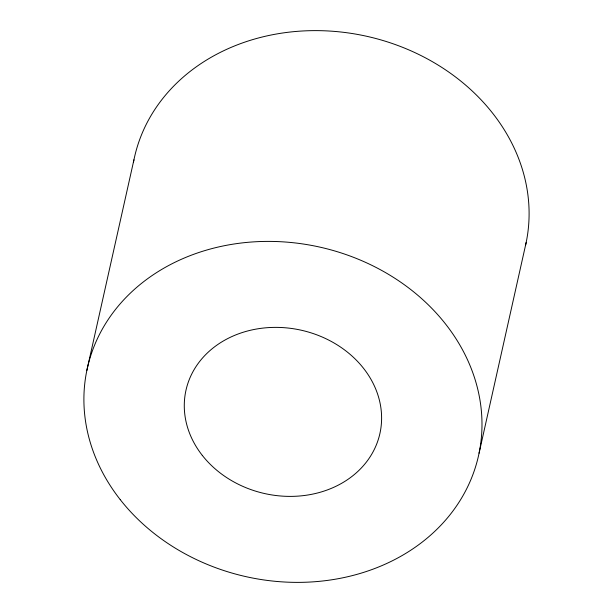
<?xml version="1.0" encoding="UTF-8"?>
<svg xmlns="http://www.w3.org/2000/svg" width="613" height="613" viewBox="0 0 613 613"><rect width="100%" height="100%" fill="white"/><g stroke="black" fill="none" stroke-linecap="round" stroke-linejoin="round"><path stroke-width="0.92" d="M86.824 370.559L133.941 159.794M479.06 453.206L526.176 242.441M133.404 162.537A200.428 168.851 12.6 0 1 364.045 35.707A200.428 168.851 12.6 0 1 525.586 245.169M202.29 455.375A99.352 83.697 12.6 0 0 372.482 452.892A99.352 83.697 12.6 0 0 274.057 327.388A99.352 83.697 12.6 0 0 202.29 455.375M120.232 499.626A200.428 168.851 12.6 0 0 463.581 494.614A200.428 168.851 12.6 0 0 265.015 241.422A200.428 168.851 12.6 0 0 120.232 499.626"/></g></svg>
